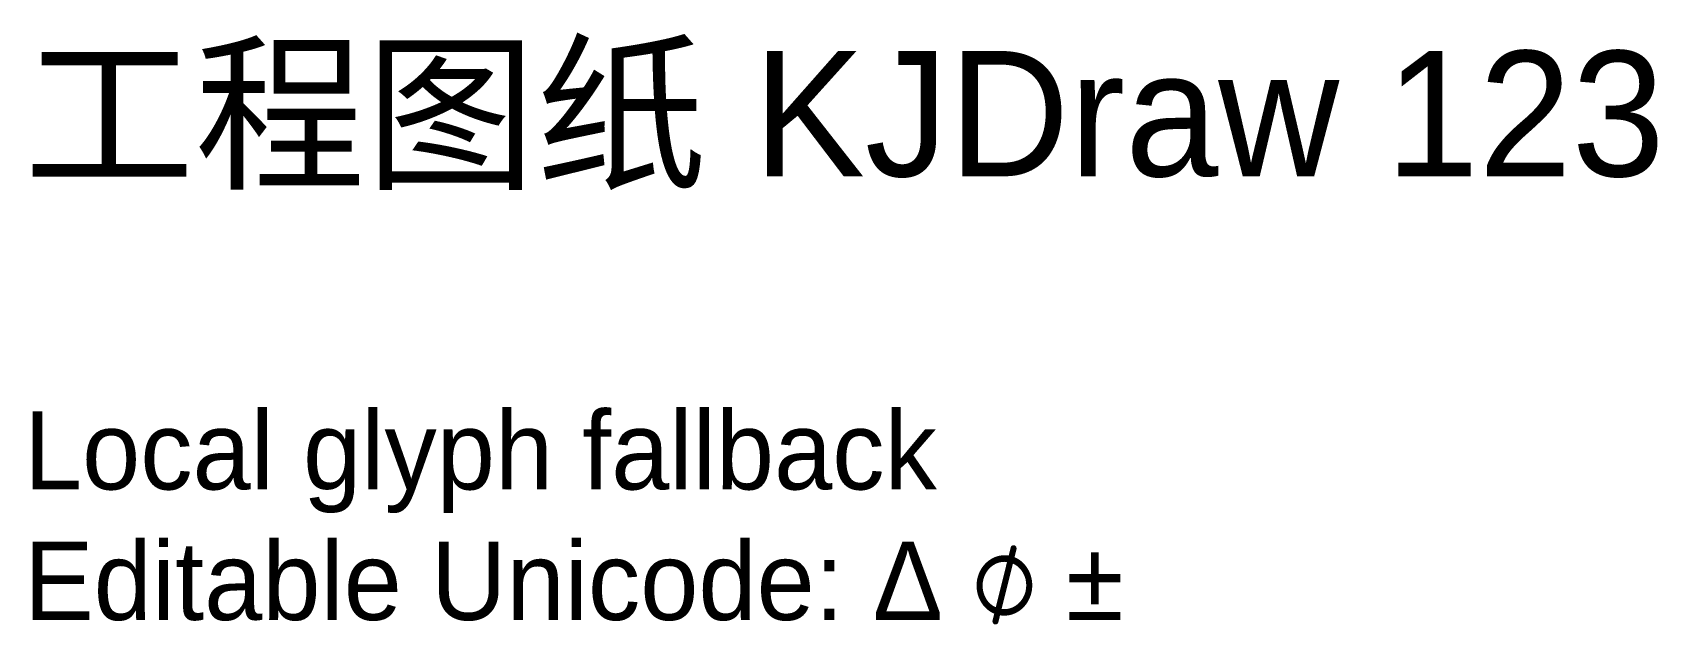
# Model space of a CAD drawing. Header units: millimetres. Extents: x 1 to 104, y 1 to 39.
import ezdxf

# ---------------------------------------------------------------- set-up
doc = ezdxf.new("R2010")
doc.units = ezdxf.units.MM
doc.layers.get('0').update_dxf_attribs({"linetype": 'CONTINUOUS'})
doc.styles.add('LOCAL-FALLBACK', font='"Source Han Sans SC", Microsoft YaHei, Arial, sans-serif')

msp = doc.modelspace()

# ---------------------------------------------------------------- texts
at = {"style": 'LOCAL-FALLBACK'}
msp.add_text('工程图纸 KJDraw 123', height=8, dxfattribs=at).set_placement((0, 30))
at = {"insert": (0, 15), "char_height": 5, "width": 120, "attachment_point": 1, "style": 'LOCAL-FALLBACK'}
msp.add_mtext('Local glyph fallback\\PEditable Unicode: Δ ⌀ ±', dxfattribs=at)

doc.saveas('drawing.dxf')
